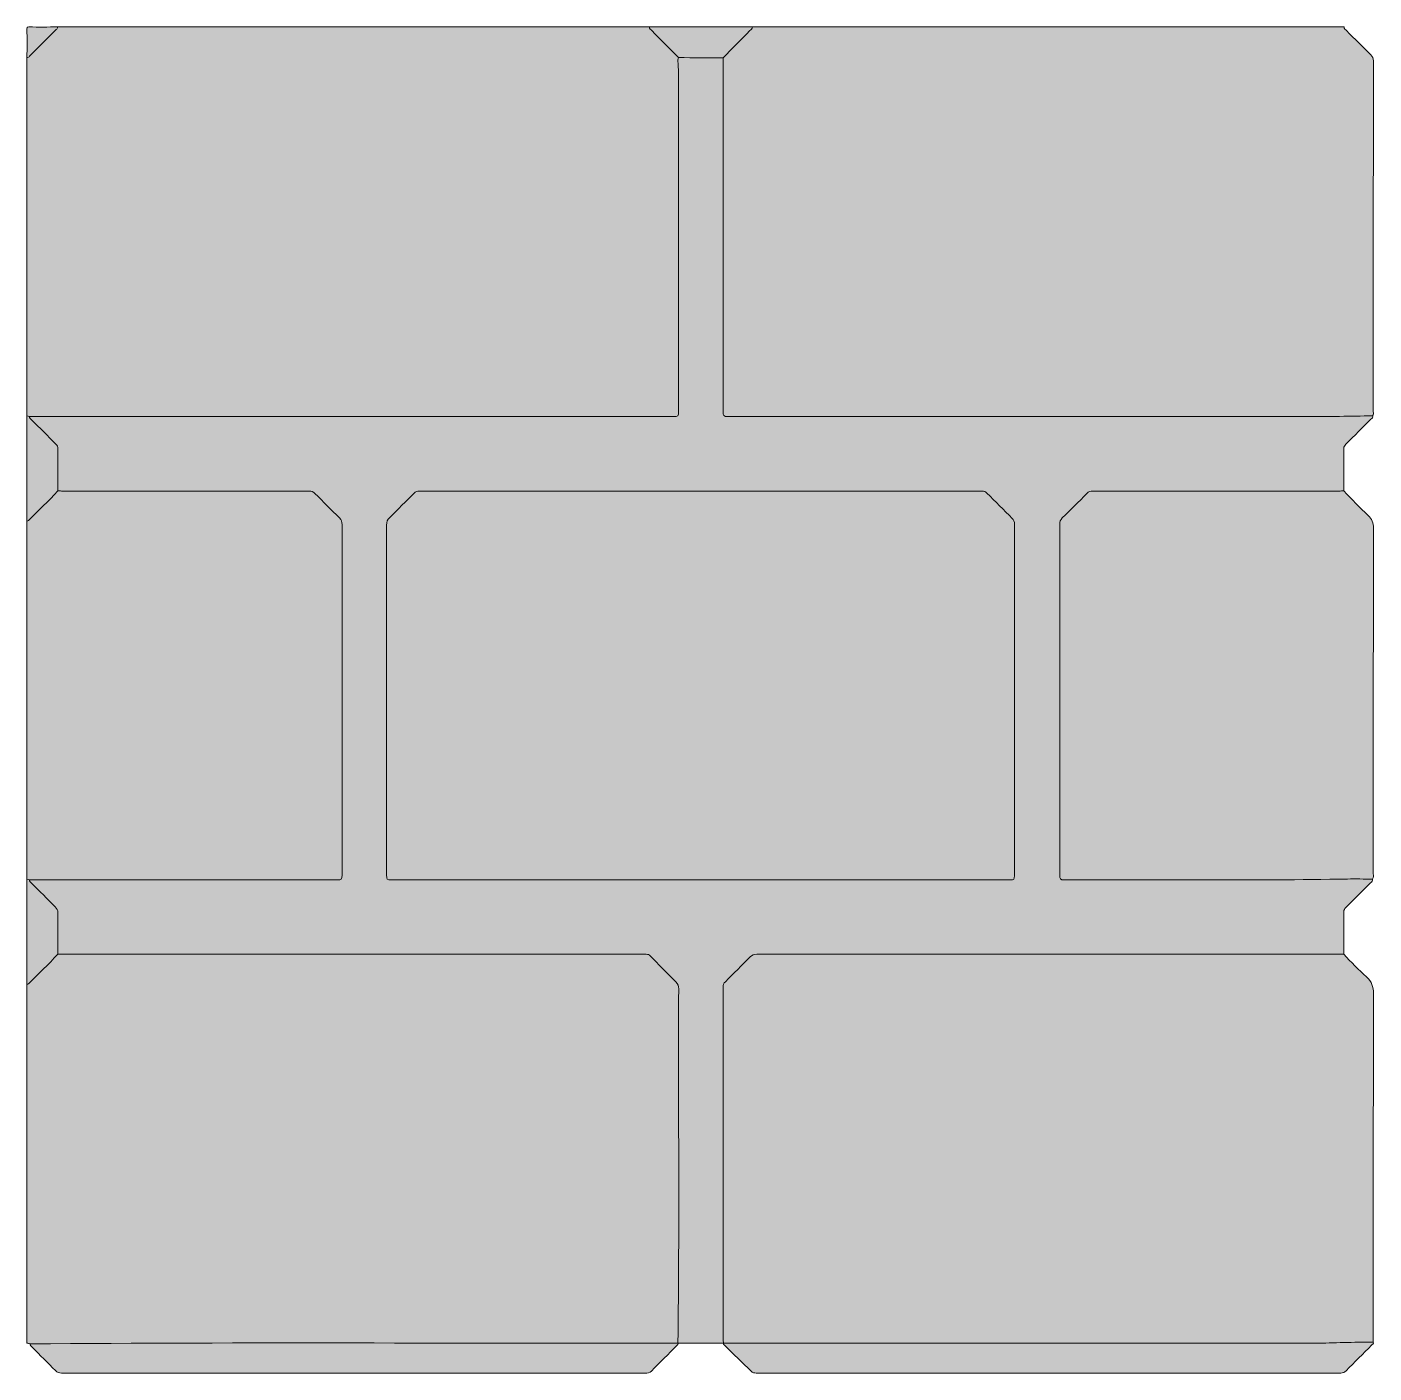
# Model space of a CAD drawing. Header units: inches. Extents: x 1 to 5, y -5 to -1.
import ezdxf

# ---------------------------------------------------------------- set-up
doc = ezdxf.new("R2010")
doc.units = ezdxf.units.IN
doc.header["$MEASUREMENT"] = 0
doc.layers.add('Layer 1', color=7, linetype='Continuous', lineweight=0)

msp = doc.modelspace()

# ---------------------------------------------------------------- hatches: boundary and pattern name
at = {"layer": 'Layer 1', "true_color": 0xfbfbfb, "transparency": 33554687}
h = msp.add_hatch(color=7, dxfattribs=at)
h.dxf.hatch_style = 2
edge = h.paths.add_edge_path()
edge.add_spline(control_points=[(1.0915, -1.0001), (1.0916, -1.0036), (1.0892, -1.0056), (1.0871, -1.0077), (1.0607, -1.0342), (1.0342, -1.0606), (1.0078, -1.087), (1.0057, -1.0891), (1.0038, -1.0917), (1.0002, -1.0914), (1.0002, -1.0629), (1.0004, -1.0344), (1.0001, -1.0059), (1, -1.0009), (1.001, -1), (1.0059, -1), (1.0344, -1.0003), (1.0629, -1.0001), (1.0915, -1.0001)], knot_values=[0, 0, 0, 0, 1, 1, 1, 2, 2, 2, 3, 3, 3, 4, 4, 4, 5, 5, 5, 6, 6, 6, 6], degree=3, periodic=0)
at = {"layer": 'Layer 1', "true_color": 0xcfcfcf, "transparency": 33554687}
h = msp.add_hatch(color=254, dxfattribs=at)
h.dxf.hatch_style = 2
edge = h.paths.add_edge_path()
edge.add_spline(control_points=[(1.0002, -2.154), (1.0002, -1.7998), (1.0002, -1.4456), (1.0002, -1.0914), (1.0038, -1.0917), (1.0057, -1.0891), (1.0078, -1.087), (1.0342, -1.0606), (1.0607, -1.0342), (1.0871, -1.0077), (1.0892, -1.0056), (1.0916, -1.0036), (1.0915, -1.0001), (1.6767, -1.0001), (2.262, -1.0001), (2.8472, -1.0001), (2.847, -1.0056), (2.8516, -1.0079), (2.8546, -1.011), (2.8809, -1.0377), (2.9074, -1.0644), (2.9338, -1.0911), (2.9331, -1.0931), (2.9316, -1.0952), (2.9317, -1.0972), (2.9322, -1.1123), (2.9337, -1.1274), (2.9338, -1.1425), (2.9339, -1.4747), (2.9338, -1.8068), (2.9338, -2.139), (2.9338, -2.1562), (2.9338, -2.1562), (2.9168, -2.1562), (2.2803, -2.1563), (1.6437, -2.1563), (1.0072, -2.1563), (1.0049, -2.1555), (1.0026, -2.1547), (1.0002, -2.154)], knot_values=[0, 0, 0, 0, 1, 1, 1, 2, 2, 2, 3, 3, 3, 4, 4, 4, 5, 5, 5, 6, 6, 6, 7, 7, 7, 8, 8, 8, 9, 9, 9, 10, 10, 10, 11, 11, 11, 12, 12, 12, 13, 13, 13, 13], degree=3, periodic=0)
at = {"layer": 'Layer 1', "true_color": 0xfbfbfb, "transparency": 33554687}
h = msp.add_hatch(color=7, dxfattribs=at)
h.dxf.hatch_style = 2
edge = h.paths.add_edge_path()
edge.add_spline(control_points=[(3.1527, -1.0001), (3.1531, -1.0056), (3.1485, -1.0079), (3.1455, -1.011), (3.1191, -1.0379), (3.0926, -1.0646), (3.0661, -1.0915), (3.022, -1.0913), (2.9779, -1.0912), (2.9338, -1.0911), (2.9074, -1.0644), (2.8809, -1.0377), (2.8546, -1.011), (2.8516, -1.0079), (2.847, -1.0056), (2.8472, -1.0001), (2.9491, -1.0001), (3.0509, -1.0001), (3.1527, -1.0001)], knot_values=[0, 0, 0, 0, 1, 1, 1, 2, 2, 2, 3, 3, 3, 4, 4, 4, 5, 5, 5, 6, 6, 6, 6], degree=3, periodic=0)
at = {"layer": 'Layer 1', "true_color": 0xcfcfcf, "transparency": 33554687}
h = msp.add_hatch(color=254, dxfattribs=at)
h.dxf.hatch_style = 2
edge = h.paths.add_edge_path()
edge.add_spline(control_points=[(3.1527, -1.0001), (3.738, -1.0001), (4.3232, -1.0001), (4.9085, -1.0001), (4.9086, -1.0055), (4.913, -1.0078), (4.9161, -1.011), (4.94, -1.0349), (4.9638, -1.0589), (4.9879, -1.0826), (4.9931, -1.0878), (4.9955, -1.093), (4.9955, -1.1006), (4.9953, -1.4478), (4.9953, -1.7951), (4.9952, -2.1423), (4.9952, -2.1463), (4.9969, -2.1508), (4.9928, -2.154), (4.9603, -2.1545), (4.9277, -2.1557), (4.8953, -2.1557), (4.2901, -2.1564), (3.6849, -2.1562), (3.0797, -2.1566), (3.0679, -2.1566), (3.0658, -2.1534), (3.0658, -2.1423), (3.0662, -1.792), (3.0661, -1.4417), (3.0661, -1.0915), (3.0926, -1.0646), (3.1191, -1.0379), (3.1455, -1.011), (3.1485, -1.0079), (3.1531, -1.0056), (3.1527, -1.0001)], knot_values=[0, 0, 0, 0, 1, 1, 1, 2, 2, 2, 3, 3, 3, 4, 4, 4, 5, 5, 5, 6, 6, 6, 7, 7, 7, 8, 8, 8, 9, 9, 9, 10, 10, 10, 11, 11, 11, 12, 12, 12, 12], degree=3, periodic=0)
at = {"layer": 'Layer 1', "true_color": 0x010101, "transparency": 33554687}
h = msp.add_hatch(color=18, dxfattribs=at)
h.dxf.hatch_style = 2
edge = h.paths.add_edge_path()
edge.add_spline(control_points=[(2.9988, -3.5313), (3.3055, -3.5313), (3.6122, -3.5312), (3.9189, -3.5315), (3.9284, -3.5315), (3.9305, -3.5291), (3.9305, -3.5197), (3.9303, -3.1716), (3.9303, -2.8235), (3.9304, -2.4754), (3.9304, -2.4686), (3.929, -2.4636), (3.9238, -2.4585), (3.8985, -2.4339), (3.8736, -2.4088), (3.8488, -2.3836), (3.8445, -2.3792), (3.8403, -2.3773), (3.8341, -2.3773), (3.2774, -2.3774), (2.7206, -2.3774), (2.1639, -2.3773), (2.1578, -2.3773), (2.1534, -2.3789), (2.1491, -2.3833), (2.1251, -2.4077), (2.101, -2.432), (2.0765, -2.4559), (2.0698, -2.4624), (2.0672, -2.4694), (2.0672, -2.4788), (2.0674, -2.8246), (2.0674, -3.1704), (2.0674, -3.5163), (2.0674, -3.5312), (2.0674, -3.5313), (2.0822, -3.5313), (2.3877, -3.5313), (2.6933, -3.5313), (2.9988, -3.5313)], knot_values=[0, 0, 0, 0, 1, 1, 1, 2, 2, 2, 3, 3, 3, 4, 4, 4, 5, 5, 5, 6, 6, 6, 7, 7, 7, 8, 8, 8, 9, 9, 9, 10, 10, 10, 11, 11, 11, 12, 12, 12, 13, 13, 13, 13], degree=3, periodic=0)
edge = h.paths.add_edge_path()
edge.add_spline(control_points=[(2.9338, -1.0911), (2.9779, -1.0912), (3.022, -1.0913), (3.0661, -1.0915), (3.0661, -1.4417), (3.0662, -1.792), (3.0658, -2.1423), (3.0658, -2.1534), (3.0679, -2.1566), (3.0797, -2.1566), (3.6849, -2.1562), (4.2901, -2.1564), (4.8953, -2.1557), (4.9277, -2.1557), (4.9603, -2.1545), (4.9928, -2.154), (4.9961, -2.1594), (4.9907, -2.1612), (4.9882, -2.1637), (4.9637, -2.1885), (4.939, -2.2132), (4.9142, -2.2379), (4.9103, -2.2417), (4.9077, -2.2454), (4.9078, -2.2515), (4.9081, -2.2933), (4.908, -2.335), (4.9081, -2.3768), (4.9032, -2.377), (4.8983, -2.3774), (4.8933, -2.3774), (4.6501, -2.3774), (4.4069, -2.3775), (4.1638, -2.3773), (4.156, -2.3773), (4.1505, -2.3791), (4.145, -2.3848), (4.1211, -2.4093), (4.0969, -2.4334), (4.0724, -2.4573), (4.0668, -2.4628), (4.0646, -2.4682), (4.0646, -2.476), (4.0649, -2.8234), (4.0649, -3.1707), (4.0646, -3.518), (4.0645, -3.5289), (4.0668, -3.5316), (4.0779, -3.5315), (4.3582, -3.5297), (4.6385, -3.5342), (4.9187, -3.529), (4.9434, -3.5286), (4.9681, -3.529), (4.9928, -3.529), (4.9943, -3.5345), (4.9901, -3.5372), (4.987, -3.5404), (4.9625, -3.5649), (4.9381, -3.5893), (4.9136, -3.6137), (4.91, -3.6173), (4.9077, -3.6208), (4.9078, -3.6264), (4.9081, -3.6682), (4.908, -3.71), (4.9081, -3.7518), (4.9032, -3.752), (4.8982, -3.7524), (4.8933, -3.7524), (4.3174, -3.7524), (3.7414, -3.7525), (3.1655, -3.7523), (3.1573, -3.7523), (3.1515, -3.7543), (3.1457, -3.7603), (3.1217, -3.7851), (3.0971, -3.8095), (3.0725, -3.8337), (3.0677, -3.8383), (3.066, -3.8429), (3.066, -3.8494), (3.0661, -4.1975), (3.0661, -4.5455), (3.0661, -4.8935), (3.0661, -4.8979), (3.0654, -4.9026), (3.0684, -4.9065), (3.0228, -4.9065), (2.9772, -4.9065), (2.9316, -4.9065), (2.9367, -4.5559), (2.9324, -4.2054), (2.934, -3.8548), (2.934, -3.8463), (2.932, -3.8402), (2.9257, -3.834), (2.8992, -3.808), (2.8732, -3.7813), (2.8474, -3.7546), (2.8454, -3.7526), (2.8437, -3.7526), (2.8417, -3.7525), (2.8386, -3.7523), (2.8356, -3.7524), (2.8326, -3.7524), (2.2572, -3.7524), (1.6819, -3.7524), (1.1066, -3.7524), (1.1016, -3.7524), (1.0967, -3.7521), (1.0918, -3.7519), (1.0918, -3.7109), (1.0917, -3.6699), (1.0921, -3.6289), (1.0921, -3.6212), (1.0887, -3.6162), (1.0838, -3.6113), (1.0604, -3.588), (1.037, -3.5647), (1.0138, -3.5412), (1.011, -3.5384), (1.0066, -3.5364), (1.0072, -3.5313), (1.3119, -3.5313), (1.6166, -3.5312), (1.9213, -3.5315), (1.9325, -3.5315), (1.9354, -3.5292), (1.9354, -3.5176), (1.9351, -3.1707), (1.9351, -2.8238), (1.9353, -2.477), (1.9353, -2.4689), (1.9335, -2.463), (1.9274, -2.4571), (1.9029, -2.4334), (1.8787, -2.4091), (1.8548, -2.3847), (1.8497, -2.3794), (1.8445, -2.3773), (1.8371, -2.3773), (1.5936, -2.3775), (1.3501, -2.3774), (1.1066, -2.3774), (1.1016, -2.3774), (1.0967, -2.3771), (1.0918, -2.3769), (1.0918, -2.3355), (1.0917, -2.2941), (1.0921, -2.2527), (1.0921, -2.2464), (1.09, -2.2421), (1.0856, -2.2379), (1.0616, -2.2141), (1.0378, -2.1902), (1.014, -2.1662), (1.0112, -2.1633), (1.0068, -2.1614), (1.0072, -2.1563), (1.6437, -2.1563), (2.2803, -2.1563), (2.9168, -2.1562), (2.9338, -2.1562), (2.9338, -2.1562), (2.9338, -2.139), (2.9338, -1.8068), (2.9339, -1.4747), (2.9338, -1.1425), (2.9337, -1.1274), (2.9322, -1.1123), (2.9317, -1.0972), (2.9316, -1.0952), (2.9331, -1.0931), (2.9338, -1.0911)], knot_values=[0, 0, 0, 0, 1, 1, 1, 2, 2, 2, 3, 3, 3, 4, 4, 4, 5, 5, 5, 6, 6, 6, 7, 7, 7, 8, 8, 8, 9, 9, 9, 10, 10, 10, 11, 11, 11, 12, 12, 12, 13, 13, 13, 14, 14, 14, 15, 15, 15, 16, 16, 16, 17, 17, 17, 18, 18, 18, 19, 19, 19, 20, 20, 20, 21, 21, 21, 22, 22, 22, 23, 23, 23, 24, 24, 24, 25, 25, 25, 26, 26, 26, 27, 27, 27, 28, 28, 28, 29, 29, 29, 30, 30, 30, 31, 31, 31, 32, 32, 32, 33, 33, 33, 34, 34, 34, 35, 35, 35, 36, 36, 36, 37, 37, 37, 38, 38, 38, 39, 39, 39, 40, 40, 40, 41, 41, 41, 42, 42, 42, 43, 43, 43, 44, 44, 44, 45, 45, 45, 46, 46, 46, 47, 47, 47, 48, 48, 48, 49, 49, 49, 50, 50, 50, 51, 51, 51, 52, 52, 52, 53, 53, 53, 54, 54, 54, 55, 55, 55, 56, 56, 56, 57, 57, 57, 58, 58, 58, 58], degree=3, periodic=0)
at = {"layer": 'Layer 1', "true_color": 0xfbfbfb, "transparency": 33554687}
h = msp.add_hatch(color=7, dxfattribs=at)
h.dxf.hatch_style = 2
edge = h.paths.add_edge_path()
edge.add_spline(control_points=[(1.0918, -2.3769), (1.0639, -2.4075), (1.0337, -2.4358), (1.0044, -2.4651), (1.0035, -2.466), (1.0017, -2.466), (1.0002, -2.4664), (1.0002, -2.3622), (1.0002, -2.2581), (1.0002, -2.154), (1.0026, -2.1547), (1.0049, -2.1555), (1.0072, -2.1563), (1.0068, -2.1614), (1.0112, -2.1633), (1.014, -2.1662), (1.0378, -2.1902), (1.0616, -2.2141), (1.0856, -2.2379), (1.09, -2.2421), (1.0921, -2.2464), (1.0921, -2.2527), (1.0917, -2.2941), (1.0918, -2.3355), (1.0918, -2.3769)], knot_values=[0, 0, 0, 0, 1, 1, 1, 2, 2, 2, 3, 3, 3, 4, 4, 4, 5, 5, 5, 6, 6, 6, 7, 7, 7, 8, 8, 8, 8], degree=3, periodic=0)
at = {"layer": 'Layer 1', "true_color": 0xcfcfcf, "transparency": 33554687}
h = msp.add_hatch(color=254, dxfattribs=at)
h.dxf.hatch_style = 2
edge = h.paths.add_edge_path()
edge.add_spline(control_points=[(1.0002, -3.529), (1.0002, -3.1748), (1.0002, -2.8206), (1.0002, -2.4664), (1.0017, -2.466), (1.0035, -2.466), (1.0044, -2.4651), (1.0337, -2.4358), (1.0639, -2.4075), (1.0918, -2.3769), (1.0967, -2.3771), (1.1016, -2.3774), (1.1066, -2.3774), (1.3501, -2.3774), (1.5936, -2.3775), (1.8371, -2.3773), (1.8445, -2.3773), (1.8497, -2.3794), (1.8548, -2.3847), (1.8787, -2.4091), (1.9029, -2.4334), (1.9274, -2.4571), (1.9335, -2.463), (1.9353, -2.4689), (1.9353, -2.477), (1.9351, -2.8238), (1.9351, -3.1707), (1.9354, -3.5176), (1.9354, -3.5292), (1.9325, -3.5315), (1.9213, -3.5315), (1.6166, -3.5312), (1.3119, -3.5313), (1.0072, -3.5313), (1.0049, -3.5305), (1.0026, -3.5297), (1.0002, -3.529)], knot_values=[0, 0, 0, 0, 1, 1, 1, 2, 2, 2, 3, 3, 3, 4, 4, 4, 5, 5, 5, 6, 6, 6, 7, 7, 7, 8, 8, 8, 9, 9, 9, 10, 10, 10, 11, 11, 11, 12, 12, 12, 12], degree=3, periodic=0)
h = msp.add_hatch(color=254, dxfattribs=at)
h.dxf.hatch_style = 2
edge = h.paths.add_edge_path()
edge.add_spline(control_points=[(2.9988, -3.5313), (2.6933, -3.5313), (2.3877, -3.5313), (2.0822, -3.5313), (2.0674, -3.5313), (2.0674, -3.5312), (2.0674, -3.5163), (2.0674, -3.1704), (2.0674, -2.8246), (2.0672, -2.4788), (2.0672, -2.4694), (2.0698, -2.4624), (2.0765, -2.4559), (2.101, -2.432), (2.1251, -2.4077), (2.1491, -2.3833), (2.1534, -2.3789), (2.1578, -2.3773), (2.1639, -2.3773), (2.7206, -2.3774), (3.2774, -2.3774), (3.8341, -2.3773), (3.8403, -2.3773), (3.8445, -2.3792), (3.8488, -2.3836), (3.8736, -2.4088), (3.8985, -2.4339), (3.9238, -2.4585), (3.929, -2.4636), (3.9304, -2.4686), (3.9304, -2.4754), (3.9303, -2.8235), (3.9303, -3.1716), (3.9305, -3.5197), (3.9305, -3.5291), (3.9284, -3.5315), (3.9189, -3.5315), (3.6122, -3.5312), (3.3055, -3.5313), (2.9988, -3.5313)], knot_values=[0, 0, 0, 0, 1, 1, 1, 2, 2, 2, 3, 3, 3, 4, 4, 4, 5, 5, 5, 6, 6, 6, 7, 7, 7, 8, 8, 8, 9, 9, 9, 10, 10, 10, 11, 11, 11, 12, 12, 12, 13, 13, 13, 13], degree=3, periodic=0)
h = msp.add_hatch(color=254, dxfattribs=at)
h.dxf.hatch_style = 2
edge = h.paths.add_edge_path()
edge.add_spline(control_points=[(4.9928, -3.529), (4.9681, -3.529), (4.9434, -3.5286), (4.9187, -3.529), (4.6385, -3.5342), (4.3582, -3.5297), (4.0779, -3.5315), (4.0668, -3.5316), (4.0645, -3.5289), (4.0646, -3.518), (4.0649, -3.1707), (4.0649, -2.8234), (4.0646, -2.476), (4.0646, -2.4682), (4.0668, -2.4628), (4.0724, -2.4573), (4.0969, -2.4334), (4.1211, -2.4093), (4.145, -2.3848), (4.1505, -2.3791), (4.156, -2.3773), (4.1638, -2.3773), (4.4069, -2.3775), (4.6501, -2.3774), (4.8933, -2.3774), (4.8983, -2.3774), (4.9032, -2.377), (4.9081, -2.3768), (4.9307, -2.4024), (4.9555, -2.426), (4.9802, -2.4496), (4.9915, -2.4605), (4.9957, -2.4716), (4.9957, -2.4872), (4.9952, -2.8294), (4.9953, -3.1717), (4.9952, -3.5139), (4.9952, -3.5189), (4.9975, -3.5246), (4.9928, -3.529)], knot_values=[0, 0, 0, 0, 1, 1, 1, 2, 2, 2, 3, 3, 3, 4, 4, 4, 5, 5, 5, 6, 6, 6, 7, 7, 7, 8, 8, 8, 9, 9, 9, 10, 10, 10, 11, 11, 11, 12, 12, 12, 13, 13, 13, 13], degree=3, periodic=0)
at = {"layer": 'Layer 1', "true_color": 0xfbfbfb, "transparency": 33554687}
h = msp.add_hatch(color=7, dxfattribs=at)
h.dxf.hatch_style = 2
edge = h.paths.add_edge_path()
edge.add_spline(control_points=[(1.0002, -3.529), (1.0026, -3.5297), (1.0049, -3.5305), (1.0072, -3.5313), (1.0066, -3.5364), (1.011, -3.5384), (1.0138, -3.5412), (1.037, -3.5647), (1.0604, -3.588), (1.0838, -3.6113), (1.0887, -3.6162), (1.0921, -3.6212), (1.0921, -3.6289), (1.0917, -3.6699), (1.0918, -3.7109), (1.0918, -3.7519), (1.0639, -3.7825), (1.0337, -3.8108), (1.0045, -3.8401), (1.0035, -3.841), (1.0017, -3.841), (1.0002, -3.8414), (1.0002, -3.7372), (1.0002, -3.6331), (1.0002, -3.529)], knot_values=[0, 0, 0, 0, 1, 1, 1, 2, 2, 2, 3, 3, 3, 4, 4, 4, 5, 5, 5, 6, 6, 6, 7, 7, 7, 8, 8, 8, 8], degree=3, periodic=0)
at = {"layer": 'Layer 1', "true_color": 0xcfcfcf, "transparency": 33554687}
h = msp.add_hatch(color=254, dxfattribs=at)
h.dxf.hatch_style = 2
edge = h.paths.add_edge_path()
edge.add_spline(control_points=[(1.0002, -4.9063), (1.0002, -4.5513), (1.0002, -4.1963), (1.0002, -3.8414), (1.0017, -3.841), (1.0035, -3.841), (1.0045, -3.8401), (1.0337, -3.8108), (1.0639, -3.7825), (1.0918, -3.7519), (1.0967, -3.7521), (1.1016, -3.7524), (1.1066, -3.7524), (1.6819, -3.7524), (2.2572, -3.7524), (2.8326, -3.7524), (2.8356, -3.7524), (2.8386, -3.7523), (2.8417, -3.7525), (2.8437, -3.7526), (2.8454, -3.7526), (2.8474, -3.7546), (2.8732, -3.7813), (2.8992, -3.808), (2.9257, -3.834), (2.932, -3.8402), (2.934, -3.8463), (2.934, -3.8548), (2.9324, -4.2054), (2.9367, -4.5559), (2.9316, -4.9065), (2.9316, -4.9065), (2.9318, -4.9063), (2.9318, -4.9063), (2.291, -4.9076), (1.6502, -4.9034), (1.0094, -4.9086), (1.0064, -4.9078), (1.0033, -4.907), (1.0002, -4.9063)], knot_values=[0, 0, 0, 0, 1, 1, 1, 2, 2, 2, 3, 3, 3, 4, 4, 4, 5, 5, 5, 6, 6, 6, 7, 7, 7, 8, 8, 8, 9, 9, 9, 10, 10, 10, 11, 11, 11, 12, 12, 12, 13, 13, 13, 13], degree=3, periodic=0)
h = msp.add_hatch(color=254, dxfattribs=at)
h.dxf.hatch_style = 2
edge = h.paths.add_edge_path()
edge.add_spline(control_points=[(3.0684, -4.9065), (3.0654, -4.9026), (3.0661, -4.8979), (3.0661, -4.8935), (3.0661, -4.5455), (3.0661, -4.1975), (3.066, -3.8494), (3.066, -3.8429), (3.0677, -3.8383), (3.0725, -3.8337), (3.0971, -3.8095), (3.1217, -3.7851), (3.1457, -3.7603), (3.1515, -3.7543), (3.1573, -3.7523), (3.1655, -3.7523), (3.7414, -3.7525), (4.3174, -3.7524), (4.8933, -3.7524), (4.8982, -3.7524), (4.9032, -3.752), (4.9081, -3.7518), (4.929, -3.7758), (4.9519, -3.7982), (4.9753, -3.8197), (4.9906, -3.8337), (4.9958, -3.8484), (4.9958, -3.869), (4.9951, -4.209), (4.9953, -4.549), (4.9953, -4.889), (4.9953, -4.8939), (4.9953, -4.8988), (4.9952, -4.9038), (4.9372, -4.9027), (4.8793, -4.9065), (4.8213, -4.9064), (4.2369, -4.9061), (3.6525, -4.9063), (3.0681, -4.9063), (3.0681, -4.9063), (3.0684, -4.9065), (3.0684, -4.9065)], knot_values=[0, 0, 0, 0, 1, 1, 1, 2, 2, 2, 3, 3, 3, 4, 4, 4, 5, 5, 5, 6, 6, 6, 7, 7, 7, 8, 8, 8, 9, 9, 9, 10, 10, 10, 11, 11, 11, 12, 12, 12, 13, 13, 13, 14, 14, 14, 14], degree=3, periodic=0)
at = {"layer": 'Layer 1', "true_color": 0x010101, "transparency": 33554687}
h = msp.add_hatch(color=18, dxfattribs=at)
h.dxf.hatch_style = 2
edge = h.paths.add_edge_path()
edge.add_spline(control_points=[(2.9318, -4.9063), (2.9343, -4.9102), (2.9302, -4.9114), (2.9286, -4.9131), (2.9036, -4.9386), (2.8782, -4.9637), (2.8534, -4.9894), (2.8478, -4.9952), (2.8416, -4.9952), (2.8348, -4.9952), (2.3889, -4.9951), (1.943, -4.9951), (1.497, -4.9951), (1.3656, -4.9951), (1.2342, -4.9951), (1.1028, -4.9953), (1.0955, -4.9953), (1.0901, -4.9935), (1.0848, -4.9881), (1.062, -4.9647), (1.0387, -4.9418), (1.0157, -4.9187), (1.0129, -4.9158), (1.0085, -4.9138), (1.0094, -4.9086), (1.6502, -4.9034), (2.291, -4.9076), (2.9318, -4.9063)], knot_values=[0, 0, 0, 0, 1, 1, 1, 2, 2, 2, 3, 3, 3, 4, 4, 4, 5, 5, 5, 6, 6, 6, 7, 7, 7, 8, 8, 8, 9, 9, 9, 9], degree=3, periodic=0)
h = msp.add_hatch(color=18, dxfattribs=at)
h.dxf.hatch_style = 2
edge = h.paths.add_edge_path()
edge.add_spline(control_points=[(3.0681, -4.9063), (3.6525, -4.9063), (4.2369, -4.9061), (4.8213, -4.9064), (4.8793, -4.9065), (4.9372, -4.9027), (4.9952, -4.9038), (4.9972, -4.9088), (4.9924, -4.9103), (4.9901, -4.9126), (4.965, -4.938), (4.9396, -4.9631), (4.9145, -4.9886), (4.9099, -4.9932), (4.9053, -4.9953), (4.8986, -4.9953), (4.3204, -4.9951), (3.7422, -4.9951), (3.1639, -4.9952), (3.158, -4.9952), (3.1532, -4.9941), (3.1487, -4.9897), (3.1228, -4.964), (3.0966, -4.9386), (3.0706, -4.913), (3.069, -4.9114), (3.0646, -4.9101), (3.0681, -4.9063)], knot_values=[0, 0, 0, 0, 1, 1, 1, 2, 2, 2, 3, 3, 3, 4, 4, 4, 5, 5, 5, 6, 6, 6, 7, 7, 7, 8, 8, 8, 9, 9, 9, 9], degree=3, periodic=0)

# ---------------------------------------------------------------- linework, layer by layer
at = {"layer": 'Layer 1'}
for points, knots in [([(1.0915, -1.0001), (1.0916, -1.0036), (1.0892, -1.0056), (1.0871, -1.0077), (1.0607, -1.0342), (1.0342, -1.0606), (1.0078, -1.087), (1.0057, -1.0891), (1.0038, -1.0917), (1.0002, -1.0914), (1.0002, -1.0629), (1.0004, -1.0344), (1.0001, -1.0059), (1, -1.0009), (1.001, -1), (1.0059, -1), (1.0344, -1.0003), (1.0629, -1.0001), (1.0915, -1.0001)], [0, 0, 0, 0, 1, 1, 1, 2, 2, 2, 3, 3, 3, 4, 4, 4, 5, 5, 5, 6, 6, 6, 6]), ([(1.0002, -2.154), (1.0002, -1.7998), (1.0002, -1.4456), (1.0002, -1.0914), (1.0038, -1.0917), (1.0057, -1.0891), (1.0078, -1.087), (1.0342, -1.0606), (1.0607, -1.0342), (1.0871, -1.0077), (1.0892, -1.0056), (1.0916, -1.0036), (1.0915, -1.0001), (1.6767, -1.0001), (2.262, -1.0001), (2.8472, -1.0001), (2.847, -1.0056), (2.8516, -1.0079), (2.8546, -1.011), (2.8809, -1.0377), (2.9074, -1.0644), (2.9338, -1.0911), (2.9331, -1.0931), (2.9316, -1.0952), (2.9317, -1.0972), (2.9322, -1.1123), (2.9337, -1.1274), (2.9338, -1.1425), (2.9339, -1.4747), (2.9338, -1.8068), (2.9338, -2.139), (2.9338, -2.1562), (2.9338, -2.1562), (2.9168, -2.1562), (2.2803, -2.1563), (1.6437, -2.1563), (1.0072, -2.1563), (1.0049, -2.1555), (1.0026, -2.1547), (1.0002, -2.154)], [0, 0, 0, 0, 1, 1, 1, 2, 2, 2, 3, 3, 3, 4, 4, 4, 5, 5, 5, 6, 6, 6, 7, 7, 7, 8, 8, 8, 9, 9, 9, 10, 10, 10, 11, 11, 11, 12, 12, 12, 13, 13, 13, 13]), ([(3.1527, -1.0001), (3.1531, -1.0056), (3.1485, -1.0079), (3.1455, -1.011), (3.1191, -1.0379), (3.0926, -1.0646), (3.0661, -1.0915), (3.022, -1.0913), (2.9779, -1.0912), (2.9338, -1.0911), (2.9074, -1.0644), (2.8809, -1.0377), (2.8546, -1.011), (2.8516, -1.0079), (2.847, -1.0056), (2.8472, -1.0001), (2.9491, -1.0001), (3.0509, -1.0001), (3.1527, -1.0001)], [0, 0, 0, 0, 1, 1, 1, 2, 2, 2, 3, 3, 3, 4, 4, 4, 5, 5, 5, 6, 6, 6, 6]), ([(3.1527, -1.0001), (3.738, -1.0001), (4.3232, -1.0001), (4.9085, -1.0001), (4.9086, -1.0055), (4.913, -1.0078), (4.9161, -1.011), (4.94, -1.0349), (4.9638, -1.0589), (4.9879, -1.0826), (4.9931, -1.0878), (4.9955, -1.093), (4.9955, -1.1006), (4.9953, -1.4478), (4.9953, -1.7951), (4.9952, -2.1423), (4.9952, -2.1463), (4.9969, -2.1508), (4.9928, -2.154), (4.9603, -2.1545), (4.9277, -2.1557), (4.8953, -2.1557), (4.2901, -2.1564), (3.6849, -2.1562), (3.0797, -2.1566), (3.0679, -2.1566), (3.0658, -2.1534), (3.0658, -2.1423), (3.0662, -1.792), (3.0661, -1.4417), (3.0661, -1.0915), (3.0926, -1.0646), (3.1191, -1.0379), (3.1455, -1.011), (3.1485, -1.0079), (3.1531, -1.0056), (3.1527, -1.0001)], [0, 0, 0, 0, 1, 1, 1, 2, 2, 2, 3, 3, 3, 4, 4, 4, 5, 5, 5, 6, 6, 6, 7, 7, 7, 8, 8, 8, 9, 9, 9, 10, 10, 10, 11, 11, 11, 12, 12, 12, 12]), ([(2.9338, -1.0911), (2.9779, -1.0912), (3.022, -1.0913), (3.0661, -1.0915), (3.0661, -1.4417), (3.0662, -1.792), (3.0658, -2.1423), (3.0658, -2.1534), (3.0679, -2.1566), (3.0797, -2.1566), (3.6849, -2.1562), (4.2901, -2.1564), (4.8953, -2.1557), (4.9277, -2.1557), (4.9603, -2.1545), (4.9928, -2.154), (4.9961, -2.1594), (4.9907, -2.1612), (4.9882, -2.1637), (4.9637, -2.1885), (4.939, -2.2132), (4.9142, -2.2379), (4.9103, -2.2417), (4.9077, -2.2454), (4.9078, -2.2515), (4.9081, -2.2933), (4.908, -2.335), (4.9081, -2.3768), (4.9032, -2.377), (4.8983, -2.3774), (4.8933, -2.3774), (4.6501, -2.3774), (4.4069, -2.3775), (4.1638, -2.3773), (4.156, -2.3773), (4.1505, -2.3791), (4.145, -2.3848), (4.1211, -2.4093), (4.0969, -2.4334), (4.0724, -2.4573), (4.0668, -2.4628), (4.0646, -2.4682), (4.0646, -2.476), (4.0649, -2.8234), (4.0649, -3.1707), (4.0646, -3.518), (4.0645, -3.5289), (4.0668, -3.5316), (4.0779, -3.5315), (4.3582, -3.5297), (4.6385, -3.5342), (4.9187, -3.529), (4.9434, -3.5286), (4.9681, -3.529), (4.9928, -3.529), (4.9943, -3.5345), (4.9901, -3.5372), (4.987, -3.5404), (4.9625, -3.5649), (4.9381, -3.5893), (4.9136, -3.6137), (4.91, -3.6173), (4.9077, -3.6208), (4.9078, -3.6264), (4.9081, -3.6682), (4.908, -3.71), (4.9081, -3.7518), (4.9032, -3.752), (4.8982, -3.7524), (4.8933, -3.7524), (4.3174, -3.7524), (3.7414, -3.7525), (3.1655, -3.7523), (3.1573, -3.7523), (3.1515, -3.7543), (3.1457, -3.7603), (3.1217, -3.7851), (3.0971, -3.8095), (3.0725, -3.8337), (3.0677, -3.8383), (3.066, -3.8429), (3.066, -3.8494), (3.0661, -4.1975), (3.0661, -4.5455), (3.0661, -4.8935), (3.0661, -4.8979), (3.0654, -4.9026), (3.0684, -4.9065), (3.0228, -4.9065), (2.9772, -4.9065), (2.9316, -4.9065), (2.9367, -4.5559), (2.9324, -4.2054), (2.934, -3.8548), (2.934, -3.8463), (2.932, -3.8402), (2.9257, -3.834), (2.8992, -3.808), (2.8732, -3.7813), (2.8474, -3.7546), (2.8454, -3.7526), (2.8437, -3.7526), (2.8417, -3.7525), (2.8386, -3.7523), (2.8356, -3.7524), (2.8326, -3.7524), (2.2572, -3.7524), (1.6819, -3.7524), (1.1066, -3.7524), (1.1016, -3.7524), (1.0967, -3.7521), (1.0918, -3.7519), (1.0918, -3.7109), (1.0917, -3.6699), (1.0921, -3.6289), (1.0921, -3.6212), (1.0887, -3.6162), (1.0838, -3.6113), (1.0604, -3.588), (1.037, -3.5647), (1.0138, -3.5412), (1.011, -3.5384), (1.0066, -3.5364), (1.0072, -3.5313), (1.3119, -3.5313), (1.6166, -3.5312), (1.9213, -3.5315), (1.9325, -3.5315), (1.9354, -3.5292), (1.9354, -3.5176), (1.9351, -3.1707), (1.9351, -2.8238), (1.9353, -2.477), (1.9353, -2.4689), (1.9335, -2.463), (1.9274, -2.4571), (1.9029, -2.4334), (1.8787, -2.4091), (1.8548, -2.3847), (1.8497, -2.3794), (1.8445, -2.3773), (1.8371, -2.3773), (1.5936, -2.3775), (1.3501, -2.3774), (1.1066, -2.3774), (1.1016, -2.3774), (1.0967, -2.3771), (1.0918, -2.3769), (1.0918, -2.3355), (1.0917, -2.2941), (1.0921, -2.2527), (1.0921, -2.2464), (1.09, -2.2421), (1.0856, -2.2379), (1.0616, -2.2141), (1.0378, -2.1902), (1.014, -2.1662), (1.0112, -2.1633), (1.0068, -2.1614), (1.0072, -2.1563), (1.6437, -2.1563), (2.2803, -2.1563), (2.9168, -2.1562), (2.9338, -2.1562), (2.9338, -2.1562), (2.9338, -2.139), (2.9338, -1.8068), (2.9339, -1.4747), (2.9338, -1.1425), (2.9337, -1.1274), (2.9322, -1.1123), (2.9317, -1.0972), (2.9316, -1.0952), (2.9331, -1.0931), (2.9338, -1.0911)], [0, 0, 0, 0, 1, 1, 1, 2, 2, 2, 3, 3, 3, 4, 4, 4, 5, 5, 5, 6, 6, 6, 7, 7, 7, 8, 8, 8, 9, 9, 9, 10, 10, 10, 11, 11, 11, 12, 12, 12, 13, 13, 13, 14, 14, 14, 15, 15, 15, 16, 16, 16, 17, 17, 17, 18, 18, 18, 19, 19, 19, 20, 20, 20, 21, 21, 21, 22, 22, 22, 23, 23, 23, 24, 24, 24, 25, 25, 25, 26, 26, 26, 27, 27, 27, 28, 28, 28, 29, 29, 29, 30, 30, 30, 31, 31, 31, 32, 32, 32, 33, 33, 33, 34, 34, 34, 35, 35, 35, 36, 36, 36, 37, 37, 37, 38, 38, 38, 39, 39, 39, 40, 40, 40, 41, 41, 41, 42, 42, 42, 43, 43, 43, 44, 44, 44, 45, 45, 45, 46, 46, 46, 47, 47, 47, 48, 48, 48, 49, 49, 49, 50, 50, 50, 51, 51, 51, 52, 52, 52, 53, 53, 53, 54, 54, 54, 55, 55, 55, 56, 56, 56, 57, 57, 57, 58, 58, 58, 58]), ([(1.0918, -2.3769), (1.0639, -2.4075), (1.0337, -2.4358), (1.0044, -2.4651), (1.0035, -2.466), (1.0017, -2.466), (1.0002, -2.4664), (1.0002, -2.3622), (1.0002, -2.2581), (1.0002, -2.154), (1.0026, -2.1547), (1.0049, -2.1555), (1.0072, -2.1563), (1.0068, -2.1614), (1.0112, -2.1633), (1.014, -2.1662), (1.0378, -2.1902), (1.0616, -2.2141), (1.0856, -2.2379), (1.09, -2.2421), (1.0921, -2.2464), (1.0921, -2.2527), (1.0917, -2.2941), (1.0918, -2.3355), (1.0918, -2.3769)], [0, 0, 0, 0, 1, 1, 1, 2, 2, 2, 3, 3, 3, 4, 4, 4, 5, 5, 5, 6, 6, 6, 7, 7, 7, 8, 8, 8, 8]), ([(1.0002, -3.529), (1.0002, -3.1748), (1.0002, -2.8206), (1.0002, -2.4664), (1.0017, -2.466), (1.0035, -2.466), (1.0044, -2.4651), (1.0337, -2.4358), (1.0639, -2.4075), (1.0918, -2.3769), (1.0967, -2.3771), (1.1016, -2.3774), (1.1066, -2.3774), (1.3501, -2.3774), (1.5936, -2.3775), (1.8371, -2.3773), (1.8445, -2.3773), (1.8497, -2.3794), (1.8548, -2.3847), (1.8787, -2.4091), (1.9029, -2.4334), (1.9274, -2.4571), (1.9335, -2.463), (1.9353, -2.4689), (1.9353, -2.477), (1.9351, -2.8238), (1.9351, -3.1707), (1.9354, -3.5176), (1.9354, -3.5292), (1.9325, -3.5315), (1.9213, -3.5315), (1.6166, -3.5312), (1.3119, -3.5313), (1.0072, -3.5313), (1.0049, -3.5305), (1.0026, -3.5297), (1.0002, -3.529)], [0, 0, 0, 0, 1, 1, 1, 2, 2, 2, 3, 3, 3, 4, 4, 4, 5, 5, 5, 6, 6, 6, 7, 7, 7, 8, 8, 8, 9, 9, 9, 10, 10, 10, 11, 11, 11, 12, 12, 12, 12]), ([(2.9988, -3.5313), (3.3055, -3.5313), (3.6122, -3.5312), (3.9189, -3.5315), (3.9284, -3.5315), (3.9305, -3.5291), (3.9305, -3.5197), (3.9303, -3.1716), (3.9303, -2.8235), (3.9304, -2.4754), (3.9304, -2.4686), (3.929, -2.4636), (3.9238, -2.4585), (3.8985, -2.4339), (3.8736, -2.4088), (3.8488, -2.3836), (3.8445, -2.3792), (3.8403, -2.3773), (3.8341, -2.3773), (3.2774, -2.3774), (2.7206, -2.3774), (2.1639, -2.3773), (2.1578, -2.3773), (2.1534, -2.3789), (2.1491, -2.3833), (2.1251, -2.4077), (2.101, -2.432), (2.0765, -2.4559), (2.0698, -2.4624), (2.0672, -2.4694), (2.0672, -2.4788), (2.0674, -2.8246), (2.0674, -3.1704), (2.0674, -3.5163), (2.0674, -3.5312), (2.0674, -3.5313), (2.0822, -3.5313), (2.3877, -3.5313), (2.6933, -3.5313), (2.9988, -3.5313)], [0, 0, 0, 0, 1, 1, 1, 2, 2, 2, 3, 3, 3, 4, 4, 4, 5, 5, 5, 6, 6, 6, 7, 7, 7, 8, 8, 8, 9, 9, 9, 10, 10, 10, 11, 11, 11, 12, 12, 12, 13, 13, 13, 13]), ([(2.9988, -3.5313), (2.6933, -3.5313), (2.3877, -3.5313), (2.0822, -3.5313), (2.0674, -3.5313), (2.0674, -3.5312), (2.0674, -3.5163), (2.0674, -3.1704), (2.0674, -2.8246), (2.0672, -2.4788), (2.0672, -2.4694), (2.0698, -2.4624), (2.0765, -2.4559), (2.101, -2.432), (2.1251, -2.4077), (2.1491, -2.3833), (2.1534, -2.3789), (2.1578, -2.3773), (2.1639, -2.3773), (2.7206, -2.3774), (3.2774, -2.3774), (3.8341, -2.3773), (3.8403, -2.3773), (3.8445, -2.3792), (3.8488, -2.3836), (3.8736, -2.4088), (3.8985, -2.4339), (3.9238, -2.4585), (3.929, -2.4636), (3.9304, -2.4686), (3.9304, -2.4754), (3.9303, -2.8235), (3.9303, -3.1716), (3.9305, -3.5197), (3.9305, -3.5291), (3.9284, -3.5315), (3.9189, -3.5315), (3.6122, -3.5312), (3.3055, -3.5313), (2.9988, -3.5313)], [0, 0, 0, 0, 1, 1, 1, 2, 2, 2, 3, 3, 3, 4, 4, 4, 5, 5, 5, 6, 6, 6, 7, 7, 7, 8, 8, 8, 9, 9, 9, 10, 10, 10, 11, 11, 11, 12, 12, 12, 13, 13, 13, 13]), ([(4.9928, -3.529), (4.9681, -3.529), (4.9434, -3.5286), (4.9187, -3.529), (4.6385, -3.5342), (4.3582, -3.5297), (4.0779, -3.5315), (4.0668, -3.5316), (4.0645, -3.5289), (4.0646, -3.518), (4.0649, -3.1707), (4.0649, -2.8234), (4.0646, -2.476), (4.0646, -2.4682), (4.0668, -2.4628), (4.0724, -2.4573), (4.0969, -2.4334), (4.1211, -2.4093), (4.145, -2.3848), (4.1505, -2.3791), (4.156, -2.3773), (4.1638, -2.3773), (4.4069, -2.3775), (4.6501, -2.3774), (4.8933, -2.3774), (4.8983, -2.3774), (4.9032, -2.377), (4.9081, -2.3768), (4.9307, -2.4024), (4.9555, -2.426), (4.9802, -2.4496), (4.9915, -2.4605), (4.9957, -2.4716), (4.9957, -2.4872), (4.9952, -2.8294), (4.9953, -3.1717), (4.9952, -3.5139), (4.9952, -3.5189), (4.9975, -3.5246), (4.9928, -3.529)], [0, 0, 0, 0, 1, 1, 1, 2, 2, 2, 3, 3, 3, 4, 4, 4, 5, 5, 5, 6, 6, 6, 7, 7, 7, 8, 8, 8, 9, 9, 9, 10, 10, 10, 11, 11, 11, 12, 12, 12, 13, 13, 13, 13]), ([(1.0002, -3.529), (1.0026, -3.5297), (1.0049, -3.5305), (1.0072, -3.5313), (1.0066, -3.5364), (1.011, -3.5384), (1.0138, -3.5412), (1.037, -3.5647), (1.0604, -3.588), (1.0838, -3.6113), (1.0887, -3.6162), (1.0921, -3.6212), (1.0921, -3.6289), (1.0917, -3.6699), (1.0918, -3.7109), (1.0918, -3.7519), (1.0639, -3.7825), (1.0337, -3.8108), (1.0045, -3.8401), (1.0035, -3.841), (1.0017, -3.841), (1.0002, -3.8414), (1.0002, -3.7372), (1.0002, -3.6331), (1.0002, -3.529)], [0, 0, 0, 0, 1, 1, 1, 2, 2, 2, 3, 3, 3, 4, 4, 4, 5, 5, 5, 6, 6, 6, 7, 7, 7, 8, 8, 8, 8]), ([(1.0002, -4.9063), (1.0002, -4.5513), (1.0002, -4.1963), (1.0002, -3.8414), (1.0017, -3.841), (1.0035, -3.841), (1.0045, -3.8401), (1.0337, -3.8108), (1.0639, -3.7825), (1.0918, -3.7519), (1.0967, -3.7521), (1.1016, -3.7524), (1.1066, -3.7524), (1.6819, -3.7524), (2.2572, -3.7524), (2.8326, -3.7524), (2.8356, -3.7524), (2.8386, -3.7523), (2.8417, -3.7525), (2.8437, -3.7526), (2.8454, -3.7526), (2.8474, -3.7546), (2.8732, -3.7813), (2.8992, -3.808), (2.9257, -3.834), (2.932, -3.8402), (2.934, -3.8463), (2.934, -3.8548), (2.9324, -4.2054), (2.9367, -4.5559), (2.9316, -4.9065), (2.9316, -4.9065), (2.9318, -4.9063), (2.9318, -4.9063), (2.291, -4.9076), (1.6502, -4.9034), (1.0094, -4.9086), (1.0064, -4.9078), (1.0033, -4.907), (1.0002, -4.9063)], [0, 0, 0, 0, 1, 1, 1, 2, 2, 2, 3, 3, 3, 4, 4, 4, 5, 5, 5, 6, 6, 6, 7, 7, 7, 8, 8, 8, 9, 9, 9, 10, 10, 10, 11, 11, 11, 12, 12, 12, 13, 13, 13, 13]), ([(3.0684, -4.9065), (3.0654, -4.9026), (3.0661, -4.8979), (3.0661, -4.8935), (3.0661, -4.5455), (3.0661, -4.1975), (3.066, -3.8494), (3.066, -3.8429), (3.0677, -3.8383), (3.0725, -3.8337), (3.0971, -3.8095), (3.1217, -3.7851), (3.1457, -3.7603), (3.1515, -3.7543), (3.1573, -3.7523), (3.1655, -3.7523), (3.7414, -3.7525), (4.3174, -3.7524), (4.8933, -3.7524), (4.8982, -3.7524), (4.9032, -3.752), (4.9081, -3.7518), (4.929, -3.7758), (4.9519, -3.7982), (4.9753, -3.8197), (4.9906, -3.8337), (4.9958, -3.8484), (4.9958, -3.869), (4.9951, -4.209), (4.9953, -4.549), (4.9953, -4.889), (4.9953, -4.8939), (4.9953, -4.8988), (4.9952, -4.9038), (4.9372, -4.9027), (4.8793, -4.9065), (4.8213, -4.9064), (4.2369, -4.9061), (3.6525, -4.9063), (3.0681, -4.9063), (3.0681, -4.9063), (3.0684, -4.9065), (3.0684, -4.9065)], [0, 0, 0, 0, 1, 1, 1, 2, 2, 2, 3, 3, 3, 4, 4, 4, 5, 5, 5, 6, 6, 6, 7, 7, 7, 8, 8, 8, 9, 9, 9, 10, 10, 10, 11, 11, 11, 12, 12, 12, 13, 13, 13, 14, 14, 14, 14]), ([(2.9318, -4.9063), (2.9343, -4.9102), (2.9302, -4.9114), (2.9286, -4.9131), (2.9036, -4.9386), (2.8782, -4.9637), (2.8534, -4.9894), (2.8478, -4.9952), (2.8416, -4.9952), (2.8348, -4.9952), (2.3889, -4.9951), (1.943, -4.9951), (1.497, -4.9951), (1.3656, -4.9951), (1.2342, -4.9951), (1.1028, -4.9953), (1.0955, -4.9953), (1.0901, -4.9935), (1.0848, -4.9881), (1.062, -4.9647), (1.0387, -4.9418), (1.0157, -4.9187), (1.0129, -4.9158), (1.0085, -4.9138), (1.0094, -4.9086), (1.6502, -4.9034), (2.291, -4.9076), (2.9318, -4.9063)], [0, 0, 0, 0, 1, 1, 1, 2, 2, 2, 3, 3, 3, 4, 4, 4, 5, 5, 5, 6, 6, 6, 7, 7, 7, 8, 8, 8, 9, 9, 9, 9]), ([(3.0681, -4.9063), (3.6525, -4.9063), (4.2369, -4.9061), (4.8213, -4.9064), (4.8793, -4.9065), (4.9372, -4.9027), (4.9952, -4.9038), (4.9972, -4.9088), (4.9924, -4.9103), (4.9901, -4.9126), (4.965, -4.938), (4.9396, -4.9631), (4.9145, -4.9886), (4.9099, -4.9932), (4.9053, -4.9953), (4.8986, -4.9953), (4.3204, -4.9951), (3.7422, -4.9951), (3.1639, -4.9952), (3.158, -4.9952), (3.1532, -4.9941), (3.1487, -4.9897), (3.1228, -4.964), (3.0966, -4.9386), (3.0706, -4.913), (3.069, -4.9114), (3.0646, -4.9101), (3.0681, -4.9063)], [0, 0, 0, 0, 1, 1, 1, 2, 2, 2, 3, 3, 3, 4, 4, 4, 5, 5, 5, 6, 6, 6, 7, 7, 7, 8, 8, 8, 9, 9, 9, 9])]:
    msp.add_open_spline(points, degree=3, knots=knots, dxfattribs=at)

doc.saveas('drawing.dxf')
